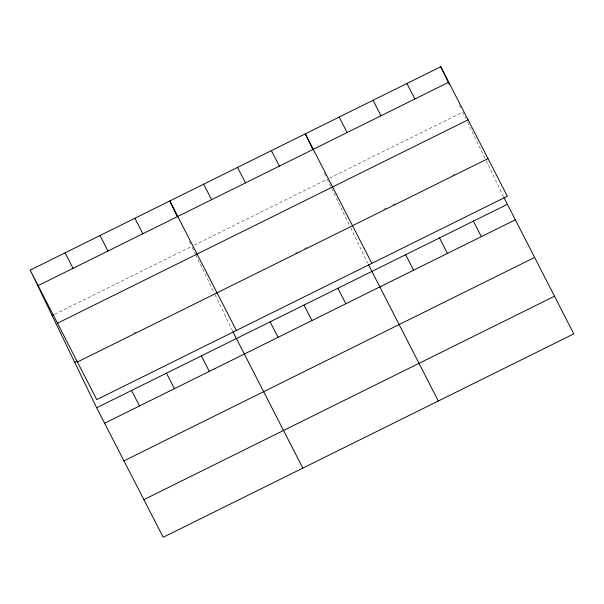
<?xml version="1.0" encoding="UTF-8"?>
<svg xmlns="http://www.w3.org/2000/svg" width="604" height="604" viewBox="0 0 604 604"><rect width="100%" height="100%" fill="white"/><g stroke="black" fill="none" stroke-linecap="round" stroke-linejoin="round"><path stroke-width="0.45" stroke-dasharray="3.02 2.27" d="M54.624 314.307L191.732 246.394M194.209 245.164L327.225 179.275L349.822 226.077M329.701 178.044L462.717 112.155L465.948 118.837M133.726 333.121L136.217 331.883M295.296 253.084L297.772 251.86M304.378 248.584L306.862 247.353M383.691 209.294L386.175 208.07M392.781 204.794L395.258 203.563M452.268 175.326L454.744 174.095M459.47 105.421L460.686 107.95M467.556 122.182L485.314 158.958M486.129 160.641L503.593 196.806M324.378 173.386L325.601 175.907M350.63 227.753L367.693 263.087M189.294 241.343L190.917 244.711M192.132 247.225L195.364 253.914M195.764 254.752L214.329 293.197M215.137 294.873L232.608 331.045"/><path stroke-width="0.91" d="M30.2 270.116L440.784 66.727L507.337 196.232L96.753 399.621L30.2 270.116L96.663 407.768L163.216 537.273L573.8 333.884L504 197.651M38.158 285.601L448.742 82.212M52.133 315.545L53.794 314.722M57.493 323.223L468.077 119.834M74.73 362.347L77.221 361.109M77.418 361.992L488.002 158.603M96.663 407.768L507.247 204.379M104.62 423.253L515.204 219.864M123.956 460.875L534.54 257.485M143.88 499.644L554.464 296.254M406.915 83.511L414.865 98.988M473.37 221.162L481.328 236.64M373.038 100.287L380.996 115.772M439.501 237.938L447.458 253.423M339.161 117.07L347.119 132.548M405.624 254.722L413.581 270.199M371.845 263.344L305.292 133.846L313.008 149.83M438.308 400.996L368.5 264.771M271.415 150.63L279.373 166.108M337.878 288.282L345.835 303.759M237.546 167.406L245.503 182.884M304.008 305.058L311.966 320.535M203.669 184.19L211.627 199.667M270.131 321.841L278.089 337.319M236.353 330.464L169.799 200.966L177.516 216.949M302.815 468.115L233.008 331.89M134.896 218.255L142.854 233.733M201.358 355.907L209.316 371.385M100 235.545L107.957 251.022M166.462 373.197L174.42 388.674M65.096 252.834L73.054 268.312M131.559 390.486L139.516 405.964M440.784 66.727L449.316 84.394"/></g></svg>
